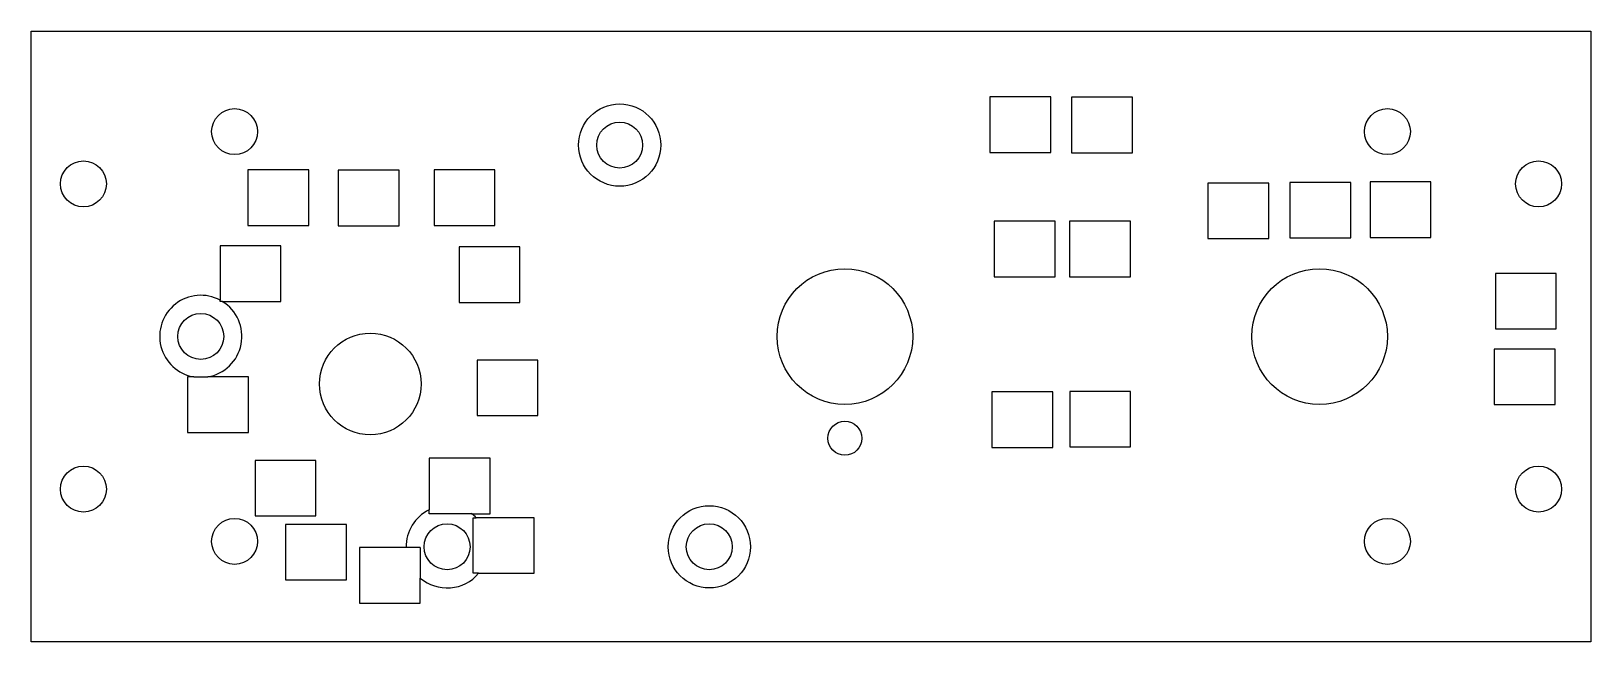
# Model space of a CAD drawing. Header units: millimetres. Extents: x 0 to 146, y 0 to 57.
import ezdxf

# ---------------------------------------------------------------- set-up
doc = ezdxf.new("R2010")
doc.units = ezdxf.units.MM

msp = doc.modelspace()

# ---------------------------------------------------------------- linework, layer by layer
at = {"color": 7, "linetype": 'Continuous', "lineweight": 25}
for p, q in [((0, 57.15), (146.05, 57.15)), ((0, 0), (0, 57.15)), ((146.05, 57.15), (146.05, 0)), ((89.77, 51), (89.77, 45.8)), ((95.47, 51), (89.77, 51)), ((95.47, 45.8), (95.47, 51)), ((97.43, 50.97), (97.43, 45.77)), ((103.13, 50.97), (97.43, 50.97)), ((103.13, 45.77), (103.13, 50.97)), ((89.77, 45.8), (95.47, 45.8)), ((97.43, 45.77), (103.13, 45.77)), ((20.29, 44.16), (20.29, 38.96)), ((25.99, 44.16), (20.29, 44.16)), ((25.99, 38.96), (25.99, 44.16)), ((28.76, 44.13), (28.76, 38.93)), ((34.46, 44.13), (28.76, 44.13)), ((34.46, 38.93), (34.46, 44.13)), ((37.73, 44.17), (37.73, 38.97)), ((43.43, 44.17), (37.73, 44.17)), ((43.43, 38.97), (43.43, 44.17)), ((110.2, 42.94), (110.2, 37.74)), ((115.9, 42.94), (110.2, 42.94)), ((115.9, 37.74), (115.9, 42.94)), ((117.87, 43), (117.87, 37.8)), ((123.57, 43), (117.87, 43)), ((123.57, 37.8), (123.57, 43)), ((125.38, 43.05), (125.38, 37.85)), ((131.08, 43.05), (125.38, 43.05)), ((131.08, 37.85), (131.08, 43.05)), ((20.29, 38.96), (25.99, 38.96)), ((28.76, 38.93), (34.46, 38.93)), ((37.73, 38.97), (43.43, 38.97)), ((90.18, 39.37), (90.18, 34.17)), ((95.88, 39.37), (90.18, 39.37)), ((95.88, 34.17), (95.88, 39.37)), ((97.24, 39.37), (97.24, 34.17)), ((102.94, 39.37), (97.24, 39.37)), ((102.94, 34.17), (102.94, 39.37)), ((23.39, 37.06), (17.69, 37.06)), ((17.69, 37.06), (17.69, 31.97)), ((23.39, 31.86), (23.39, 37.06)), ((40.07, 36.96), (40.07, 31.76)), ((45.77, 36.96), (40.07, 36.96)), ((45.77, 31.76), (45.77, 36.96)), ((110.2, 37.74), (115.9, 37.74)), ((117.87, 37.8), (123.57, 37.8)), ((125.38, 37.85), (131.08, 37.85)), ((90.18, 34.17), (95.88, 34.17)), ((97.24, 34.17), (102.94, 34.17)), ((137.11, 34.48), (137.11, 29.28)), ((142.81, 34.48), (137.11, 34.48)), ((142.81, 29.28), (142.81, 34.48)), ((17.89, 31.86), (23.39, 31.86)), ((40.07, 31.76), (45.77, 31.76)), ((137.11, 29.28), (142.81, 29.28)), ((41.75, 26.37), (41.75, 21.17)), ((47.45, 26.37), (41.75, 26.37)), ((47.45, 21.17), (47.45, 26.37)), ((137.01, 27.4), (137.01, 22.2)), ((142.71, 27.4), (137.01, 27.4)), ((142.71, 22.2), (142.71, 27.4)), ((15.22, 24.79), (14.64, 24.79)), ((14.64, 24.79), (14.64, 19.59)), ((20.34, 24.79), (16.53, 24.79)), ((20.34, 19.59), (20.34, 24.79)), ((89.97, 23.4), (89.97, 18.2)), ((95.67, 23.4), (89.97, 23.4)), ((95.67, 18.2), (95.67, 23.4)), ((97.26, 23.44), (97.26, 18.24)), ((102.96, 23.44), (97.26, 23.44)), ((102.96, 18.24), (102.96, 23.44)), ((137.01, 22.2), (142.71, 22.2)), ((41.75, 21.17), (47.45, 21.17)), ((14.64, 19.59), (20.34, 19.59)), ((89.97, 18.2), (95.67, 18.2)), ((97.26, 18.24), (102.96, 18.24)), ((20.96, 16.98), (20.96, 11.78)), ((26.66, 16.98), (20.96, 16.98)), ((26.66, 11.78), (26.66, 16.98)), ((42.97, 17.19), (37.27, 17.19)), ((37.27, 17.19), (37.27, 12.35)), ((42.97, 11.99), (42.97, 17.19)), ((20.96, 11.78), (26.66, 11.78)), ((41.22, 11.99), (42.97, 11.99)), ((23.83, 10.99), (23.83, 5.79)), ((29.53, 10.99), (23.83, 10.99)), ((29.53, 5.79), (29.53, 10.99)), ((47.1, 11.61), (41.67, 11.61)), ((47.1, 6.41), (47.1, 11.61)), ((36.44, 8.83), (30.74, 8.83)), ((30.74, 8.83), (30.74, 3.63)), ((36.44, 3.63), (36.44, 5.97)), ((41.89, 6.41), (47.1, 6.41)), ((23.83, 5.79), (29.53, 5.79)), ((30.74, 3.63), (36.44, 3.63)), ((146.05, 0), (0, 0))]:
    msp.add_line(p, q, dxfattribs=at)
for centre, radius in [((19.05, 47.75), 2.15), ((55.11, 46.49), 3.85), ((127, 47.75), 2.15), ((55.11, 46.49), 2.15), ((4.89, 42.86), 2.15), ((141.16, 42.86), 2.15), ((76.2, 28.57), 6.35), ((120.65, 28.57), 6.35), ((15.88, 28.58), 2.15), ((31.75, 24.13), 4.76), ((76.2, 19.05), 1.59), ((4.89, 14.29), 2.15), ((141.16, 14.29), 2.15), ((63.5, 8.89), 3.85), ((19.05, 9.4), 2.15), ((38.95, 8.89), 2.15), ((63.5, 8.89), 2.15), ((127, 9.4), 2.15)]:
    msp.add_circle(centre, radius, dxfattribs=at)
for centre, start, end in [((15.88, 28.58), 61.8366, 260.2153), ((15.88, 28.58), 279.7847, 58.3999), ((38.95, 8.89), 115.9389, 180.8646), ((38.95, 8.89), 45.0395, 53.7619), ((38.95, 8.89), 229.3312, 319.8749)]:
    msp.add_arc(centre, 3.85, start, end, dxfattribs=at)
for points in [[(17.69, 31.86), (17.69, 31.89), (17.69, 31.93), (17.69, 31.97)], [(17.89, 31.86), (17.82, 31.86), (17.76, 31.86), (17.69, 31.86)], [(37.27, 11.99), (37.27, 12.11), (37.27, 12.23), (37.27, 12.35)], [(41.4, 11.61), (41.49, 11.61), (41.58, 11.61), (41.67, 11.61)], [(41.89, 6.41), (41.73, 6.41), (41.56, 6.41), (41.4, 6.41)]]:
    msp.add_open_spline(points, degree=3, dxfattribs=at)
for points, knots in [([(15.22, 24.79), (15.44, 24.79), (15.65, 24.79), (16.09, 24.79), (16.31, 24.79), (16.53, 24.79)], [0, 0, 0, 0, 0.5, 0.5, 1, 1, 1, 1]), ([(41.22, 11.99), (40.92, 11.99), (40.6, 11.99), (40.11, 11.99), (39.95, 11.99), (39.61, 11.99), (39.44, 11.99), (38.93, 11.99), (38.59, 11.99), (37.91, 11.99), (37.58, 11.99), (37.27, 11.99)], [0, 0, 0, 0, 0.25, 0.25, 0.375, 0.375, 0.5, 0.5, 0.75, 0.75, 1, 1, 1, 1]), ([(41.4, 6.41), (41.4, 6.81), (41.4, 7.23), (41.4, 7.88), (41.4, 8.11), (41.4, 8.57), (41.4, 8.8), (41.4, 9.27), (41.4, 9.5), (41.4, 9.95), (41.4, 10.17), (41.4, 10.82), (41.4, 11.22), (41.4, 11.61)], [0, 0, 0, 0, 0.25, 0.25, 0.375, 0.375, 0.5, 0.5, 0.625, 0.625, 0.75, 0.75, 1, 1, 1, 1]), ([(36.44, 8.83), (36.44, 8.57), (36.44, 8.31), (36.44, 7.81), (36.44, 7.57), (36.44, 6.86), (36.44, 6.41), (36.44, 5.97)], [0, 0, 0, 0, 0.25, 0.25, 0.5, 0.5, 1, 1, 1, 1])]:
    msp.add_open_spline(points, degree=3, knots=knots, dxfattribs=at)

doc.saveas('drawing.dxf')
